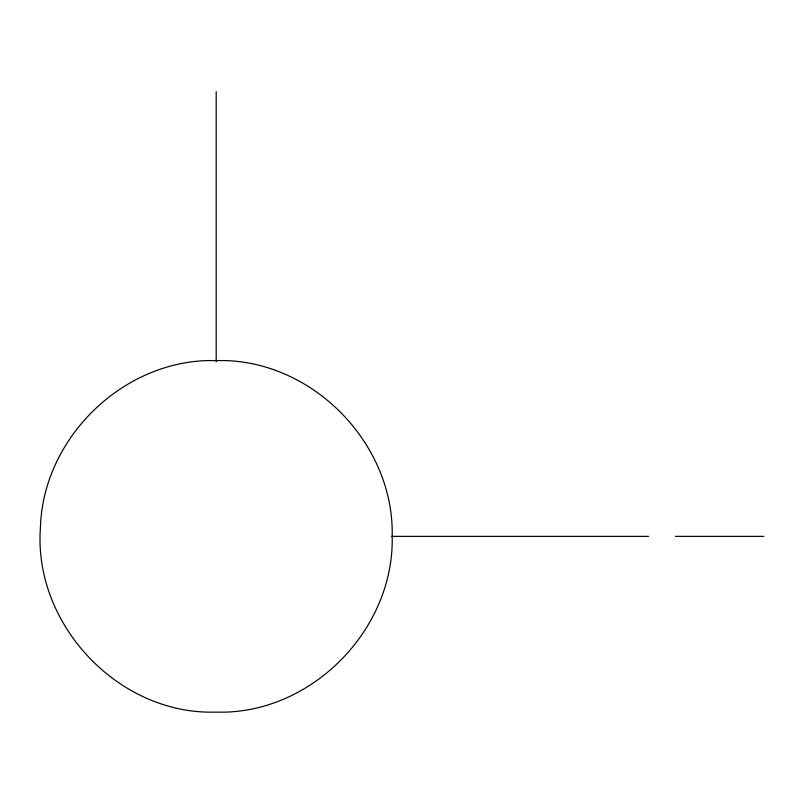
<?xml version="1.0" encoding="UTF-8"?>
<svg xmlns="http://www.w3.org/2000/svg" width="804" height="804" viewBox="0 0 804 804"><rect width="100%" height="100%" fill="white"/><g stroke="black" fill="none" stroke-linecap="round" stroke-linejoin="round"><path stroke-width="1.21" d="M391.638 536.358L648.526 536.358M675.42 536.358L763.8 536.358M216.196 91.646L216.196 361.74M40.411 527.715C33.436 621.542 113.515 709.892 207.573 712.143L224.818 712.143C315.721 709.791 394.302 627.261 392.191 536.358C394.302 445.446 315.721 362.916 224.818 360.574L207.573 360.574C119.796 362.996 42.843 439.939 40.411 527.715"/></g></svg>
